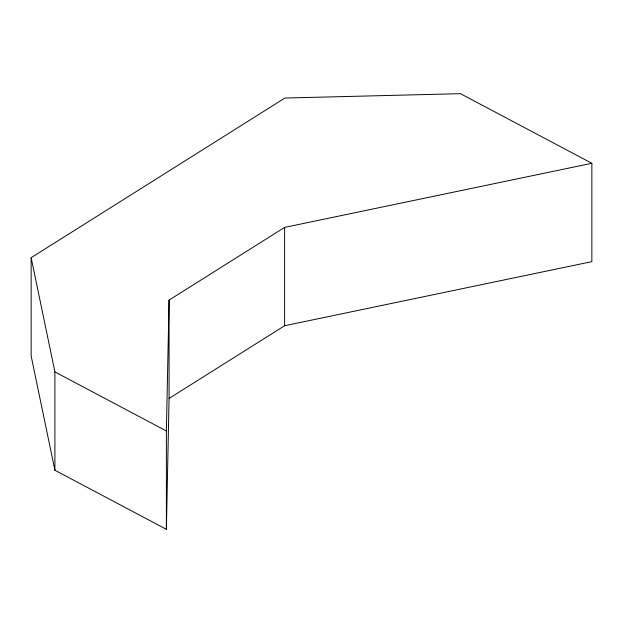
<?xml version="1.0" encoding="UTF-8"?>
<svg xmlns="http://www.w3.org/2000/svg" width="623" height="623" viewBox="0 0 623 623"><rect width="100%" height="100%" fill="white"/><g stroke="black" fill="none" stroke-linecap="round" stroke-linejoin="round"><path stroke-width="0.93" d="M166.388 529.324L166.388 430.984L169.067 300.099L284.61 227.403L591.85 163.288L591.85 261.629L284.61 325.743L169.067 398.44L166.388 529.324L54.91 470.264L31.15 356.021L31.15 257.688L284.898 98.037L460.459 93.676L591.85 163.288M31.15 257.688L54.91 371.923L166.388 430.984M284.61 227.403L284.61 325.743M169.067 300.099L169.067 398.44M54.91 371.923L54.91 470.264"/></g></svg>
